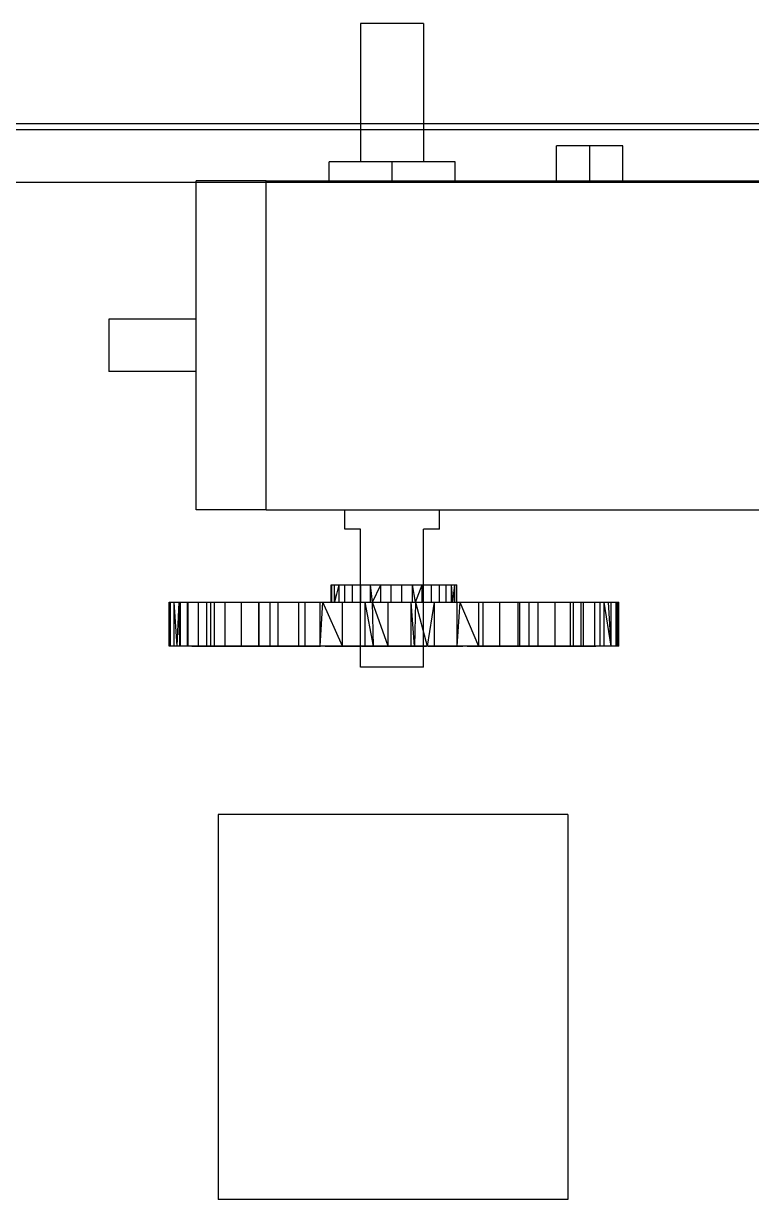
# Model space of a CAD drawing. Extents: x -88 to 88, y -58 to 58.
# Drawn here: x -41.6 to 0, y -11 to 56.2 of the extents above; entities that cross this region are included whole.
import ezdxf

# ---------------------------------------------------------------- set-up
doc = ezdxf.new("R2010")
doc.units = 0
doc.layers.get('0').update_dxf_attribs({"linetype": 'continuous'})

# ---------------------------------------------------------------- blocks, each defined once
blk = doc.blocks.new('BODY001')
at = {"color": 0}
for p, q in [((-54, 50.5), (14.54, 50.5)), ((-30.5, 11), (-30.5, -11)), ((-10.5, 11), (-30.5, 11)), ((-10.5, 11), (-10.5, -11)), ((-10.5, -11), (-30.5, -11))]:
    blk.add_line(p, q, dxfattribs=at)
blk = doc.blocks.new('PADBODY001')
at = {"color": 0}
for p, q in [((-62.92, 50.16), (22.08, 50.16)), ((-62.92, 47.16), (22.08, 47.16))]:
    blk.add_line(p, q, dxfattribs=at)
blk = doc.blocks.new('PART__MIRRORING004')
at = {"color": 0}
for p, q in [((-24.042, 23.135), (-24.042, 24.135)), ((-24.042, 24.135), (-23.99, 24.135)), ((-23.99, 23.135), (-23.99, 24.135)), ((-23.99, 24.135), (-23.836, 24.135)), ((-23.836, 24.135), (-23.585, 24.135)), ((-23.822, 23.135), (-23.836, 24.135)), ((-23.836, 23.135), (-23.836, 24.135)), ((-23.822, 23.135), (-23.585, 24.135)), ((-23.585, 23.135), (-23.585, 24.135)), ((-23.585, 24.135), (-23.243, 24.135)), ((-23.243, 23.135), (-23.243, 24.135)), ((-23.243, 24.135), (-22.82, 24.135)), ((-22.82, 23.135), (-22.82, 24.135)), ((-22.82, 24.135), (-22.329, 24.135)), ((-22.329, 23.135), (-22.329, 24.135)), ((-22.329, 24.135), (-21.784, 24.135)), ((-21.784, 24.135), (-21.2, 24.135)), ((-21.673, 23.135), (-21.784, 24.135)), ((-21.784, 23.135), (-21.784, 24.135)), ((-21.673, 23.135), (-21.2, 24.135)), ((-21.2, 23.135), (-21.2, 24.135)), ((-21.2, 24.135), (-20.595, 24.135)), ((-20.595, 23.135), (-20.595, 24.135)), ((-20.595, 24.135), (-19.985, 24.135)), ((-19.985, 23.135), (-19.985, 24.135)), ((-19.985, 24.135), (-19.388, 24.135)), ((-19.388, 24.135), (-18.821, 24.135)), ((-19.211, 23.135), (-19.388, 24.135)), ((-19.388, 23.135), (-19.388, 24.135)), ((-19.211, 23.135), (-18.821, 24.135)), ((-18.821, 23.135), (-18.821, 24.135)), ((-18.821, 24.135), (-18.301, 24.135)), ((-18.301, 23.135), (-18.301, 24.135)), ((-18.301, 24.135), (-17.843, 24.135)), ((-17.843, 23.135), (-17.843, 24.135)), ((-17.843, 24.135), (-17.459, 24.135)), ((-17.459, 23.135), (-17.459, 24.135)), ((-17.459, 24.135), (-17.161, 24.135)), ((-17.161, 24.135), (-16.958, 24.135)), ((-17.072, 23.135), (-17.161, 24.135)), ((-17.161, 23.135), (-17.161, 24.135)), ((-17.072, 23.135), (-16.958, 24.135)), ((-16.958, 23.135), (-16.958, 24.135)), ((-16.958, 24.135), (-16.855, 24.135)), ((-16.855, 24.135), (-16.842, 24.135)), ((-16.855, 23.135), (-16.855, 24.135)), ((-16.842, 23.135), (-16.842, 24.135)), ((-33.292, 23.135), (-33.228, 23.135)), ((-33.292, 20.635), (-33.292, 23.135)), ((-33.228, 23.135), (-33.224, 23.135)), ((-33.228, 20.635), (-33.228, 23.135)), ((-33.224, 23.135), (-33.02, 23.135)), ((-33.224, 20.635), (-33.224, 23.135)), ((-33.02, 23.135), (-32.719, 23.135)), ((-32.844, 20.635), (-33.02, 23.135)), ((-33.02, 20.635), (-33.02, 23.135)), ((-32.844, 20.635), (-32.719, 23.135)), ((-32.719, 23.135), (-32.683, 23.135)), ((-32.683, 20.635), (-32.719, 23.135)), ((-32.683, 20.635), (-32.683, 23.135)), ((-32.683, 23.135), (-32.642, 23.135)), ((-32.642, 23.135), (-32.24, 23.135)), ((-32.642, 20.635), (-32.642, 23.135)), ((-32.24, 23.135), (-32.216, 23.135)), ((-32.24, 20.635), (-32.24, 23.135)), ((-32.216, 23.135), (-31.625, 23.135)), ((-32.216, 20.635), (-32.216, 23.135)), ((-31.625, 23.135), (-31.146, 23.135)), ((-31.625, 20.635), (-31.625, 23.135)), ((-31.146, 23.135), (-30.915, 23.135)), ((-31.146, 20.635), (-31.146, 23.135)), ((-30.915, 23.135), (-30.699, 23.135)), ((-30.915, 20.635), (-30.915, 23.135)), ((-30.699, 23.135), (-30.094, 23.135)), ((-30.699, 20.635), (-30.699, 23.135)), ((-30.094, 23.135), (-29.17, 23.135)), ((-30.094, 20.635), (-30.094, 23.135)), ((-29.17, 23.135), (-28.179, 23.135)), ((-29.17, 20.635), (-29.17, 23.135)), ((-28.179, 23.135), (-28.155, 23.135)), ((-28.179, 20.635), (-28.179, 23.135)), ((-28.155, 23.135), (-27.524, 23.135)), ((-28.155, 20.635), (-28.155, 23.135)), ((-27.524, 23.135), (-27.057, 23.135)), ((-27.524, 20.635), (-27.524, 23.135)), ((-27.057, 23.135), (-25.889, 23.135)), ((-27.057, 20.635), (-27.057, 23.135)), ((-25.889, 23.135), (-25.524, 23.135)), ((-25.889, 20.635), (-25.889, 23.135)), ((-25.524, 23.135), (-24.664, 23.135)), ((-25.524, 20.635), (-25.524, 23.135)), ((-24.664, 20.635), (-24.508, 23.135)), ((-24.664, 23.135), (-24.508, 23.135)), ((-24.664, 20.635), (-24.664, 23.135)), ((-24.508, 23.135), (-23.393, 23.135)), ((-23.393, 20.635), (-24.508, 23.135)), ((-23.393, 20.635), (-23.393, 23.135)), ((-23.393, 23.135), (-22.092, 23.135)), ((-22.092, 23.135), (-21.673, 23.135)), ((-21.617, 20.635), (-22.092, 23.135)), ((-22.092, 20.635), (-22.092, 23.135)), ((-21.673, 23.135), (-20.773, 23.135)), ((-20.773, 20.635), (-21.673, 23.135)), ((-21.617, 20.635), (-21.673, 23.135)), ((-20.773, 20.635), (-20.773, 23.135)), ((-20.773, 23.135), (-19.45, 23.135)), ((-19.267, 20.635), (-19.45, 23.135)), ((-19.45, 23.135), (-19.211, 23.135)), ((-19.45, 20.635), (-19.45, 23.135)), ((-19.211, 23.135), (-19.267, 20.635)), ((-19.211, 23.135), (-18.536, 20.635)), ((-19.211, 23.135), (-18.138, 23.135)), ((-18.138, 23.135), (-18.536, 20.635)), ((-18.138, 23.135), (-18.138, 20.635)), ((-18.138, 23.135), (-16.85, 23.135)), ((-16.671, 23.135), (-16.85, 20.635)), ((-16.85, 23.135), (-16.85, 20.635)), ((-16.85, 23.135), (-16.671, 23.135)), ((-16.671, 23.135), (-15.601, 20.635)), ((-16.671, 23.135), (-15.601, 23.135)), ((-15.601, 23.135), (-15.601, 20.635)), ((-15.601, 23.135), (-15.359, 23.135)), ((-15.359, 23.135), (-14.403, 23.135)), ((-15.359, 23.135), (-15.359, 20.635)), ((-14.403, 23.135), (-13.359, 23.135)), ((-14.403, 23.135), (-14.403, 20.635)), ((-13.359, 23.135), (-13.268, 23.135)), ((-13.359, 23.135), (-13.359, 20.635)), ((-13.268, 23.135), (-12.73, 23.135)), ((-13.268, 23.135), (-13.268, 20.635)), ((-12.73, 23.135), (-12.21, 23.135)), ((-12.73, 23.135), (-12.73, 20.635)), ((-12.21, 23.135), (-11.239, 23.135)), ((-12.21, 23.135), (-12.21, 20.635)), ((-11.239, 23.135), (-10.366, 23.135)), ((-11.239, 23.135), (-11.239, 20.635)), ((-10.366, 23.135), (-10.185, 23.135)), ((-10.366, 23.135), (-10.366, 20.635)), ((-10.185, 23.135), (-9.731, 23.135)), ((-10.185, 20.635), (-10.185, 23.135)), ((-9.731, 23.135), (-9.599, 23.135)), ((-9.731, 20.635), (-9.731, 23.135)), ((-9.599, 23.135), (-8.948, 23.135)), ((-9.599, 20.635), (-9.599, 23.135)), ((-8.948, 23.135), (-8.658, 23.135)), ((-8.948, 20.635), (-8.948, 23.135)), ((-8.658, 23.135), (-8.418, 23.135)), ((-8.658, 20.635), (-8.658, 23.135)), ((-8.418, 23.135), (-8.174, 23.135)), ((-8.023, 20.635), (-8.418, 23.135)), ((-8.418, 20.635), (-8.418, 23.135)), ((-8.174, 23.135), (-8.016, 23.135)), ((-8.016, 20.635), (-8.174, 23.135)), ((-8.023, 20.635), (-8.174, 23.135)), ((-8.016, 20.635), (-8.016, 23.135)), ((-8.016, 23.135), (-7.745, 23.135)), ((-7.745, 23.135), (-7.668, 23.135)), ((-7.745, 20.635), (-7.745, 23.135)), ((-7.668, 23.135), (-7.609, 23.135)), ((-7.668, 20.635), (-7.668, 23.135)), ((-7.609, 23.135), (-7.592, 23.135)), ((-7.609, 20.635), (-7.609, 23.135)), ((-7.592, 20.635), (-7.592, 23.135)), ((-33.228, 20.635), (-33.292, 20.635)), ((-33.224, 20.635), (-33.228, 20.635)), ((-33.02, 20.635), (-33.224, 20.635)), ((-32.844, 20.635), (-33.02, 20.635)), ((-32.683, 20.635), (-32.844, 20.635)), ((-32.642, 20.635), (-32.683, 20.635)), ((-32.24, 20.635), (-32.642, 20.635)), ((-32.216, 20.635), (-32.24, 20.635)), ((-31.625, 20.635), (-32.216, 20.635)), ((-31.992, 20.635), (-31.987, 20.635)), ((-31.992, 20.635), (-31.992, 20.635)), ((-31.987, 20.635), (-31.972, 20.635)), ((-31.987, 20.635), (-31.987, 20.635)), ((-31.972, 20.635), (-31.948, 20.635)), ((-31.972, 20.635), (-31.972, 20.635)), ((-31.948, 20.635), (-31.915, 20.635)), ((-31.948, 20.635), (-31.948, 20.635)), ((-31.915, 20.635), (-31.875, 20.635)), ((-31.915, 20.635), (-31.915, 20.635)), ((-31.875, 20.635), (-31.827, 20.635)), ((-31.875, 20.635), (-31.875, 20.635)), ((-31.827, 20.635), (-31.773, 20.635)), ((-31.827, 20.635), (-31.827, 20.635)), ((-31.773, 20.635), (-31.715, 20.635)), ((-31.773, 20.635), (-31.773, 20.635)), ((-31.715, 20.635), (-31.654, 20.635)), ((-31.715, 20.635), (-31.715, 20.635)), ((-31.654, 20.635), (-31.592, 20.635)), ((-31.654, 20.635), (-31.654, 20.635)), ((-31.146, 20.635), (-31.625, 20.635)), ((-31.592, 20.635), (-28.392, 20.635)), ((-31.592, 20.635), (-31.592, 20.635)), ((-31.477, 20.635), (-31.473, 20.635)), ((-31.477, 20.635), (-31.472, 20.635)), ((-31.477, 20.635), (-31.477, 20.635)), ((-31.477, 20.635), (-31.477, 20.635)), ((-31.473, 20.635), (-31.472, 20.635)), ((-31.473, 20.635), (-31.473, 20.635)), ((-31.472, 20.635), (-31.457, 20.635)), ((-31.472, 20.635), (-31.457, 20.635)), ((-31.472, 20.635), (-31.472, 20.635)), ((-31.472, 20.635), (-31.472, 20.635)), ((-31.472, 20.635), (-31.472, 20.635)), ((-31.457, 20.635), (-31.433, 20.635)), ((-31.457, 20.635), (-31.396, 20.635)), ((-31.457, 20.635), (-31.457, 20.635)), ((-31.457, 20.635), (-31.457, 20.635)), ((-31.433, 20.635), (-31.401, 20.635)), ((-31.433, 20.635), (-31.433, 20.635)), ((-31.401, 20.635), (-31.36, 20.635)), ((-31.401, 20.635), (-31.401, 20.635)), ((-31.396, 20.635), (-31.372, 20.635)), ((-31.396, 20.635), (-31.396, 20.635)), ((-31.372, 20.635), (-31.339, 20.635)), ((-31.372, 20.635), (-31.372, 20.635)), ((-31.36, 20.635), (-31.312, 20.635)), ((-31.36, 20.635), (-31.36, 20.635)), ((-31.339, 20.635), (-31.298, 20.635)), ((-31.339, 20.635), (-31.339, 20.635)), ((-31.312, 20.635), (-31.259, 20.635)), ((-31.312, 20.635), (-31.312, 20.635)), ((-31.298, 20.635), (-31.25, 20.635)), ((-31.298, 20.635), (-31.298, 20.635)), ((-31.259, 20.635), (-31.201, 20.635)), ((-31.259, 20.635), (-31.259, 20.635)), ((-31.25, 20.635), (-31.197, 20.635)), ((-31.25, 20.635), (-31.25, 20.635)), ((-31.201, 20.635), (-30.699, 20.635)), ((-31.201, 20.635), (-31.201, 20.635)), ((-31.197, 20.635), (-31.139, 20.635)), ((-31.197, 20.635), (-31.197, 20.635)), ((-30.915, 20.635), (-31.146, 20.635)), ((-31.139, 20.635), (-31.078, 20.635)), ((-31.139, 20.635), (-31.139, 20.635)), ((-31.078, 20.635), (-31.015, 20.635)), ((-31.078, 20.635), (-31.078, 20.635)), ((-31.015, 20.635), (-30.953, 20.635)), ((-31.015, 20.635), (-31.015, 20.635)), ((-30.953, 20.635), (-30.892, 20.635)), ((-30.953, 20.635), (-30.953, 20.635)), ((-30.699, 20.635), (-30.915, 20.635)), ((-30.892, 20.635), (-30.699, 20.635)), ((-30.892, 20.635), (-30.892, 20.635)), ((-30.094, 20.635), (-30.699, 20.635)), ((-30.699, 20.635), (-28.157, 20.635)), ((-30.699, 20.635), (-27.848, 20.635)), ((-30.699, 20.635), (-30.699, 20.635)), ((-30.699, 20.635), (-30.699, 20.635)), ((-29.17, 20.635), (-30.094, 20.635)), ((-29.921, 20.635), (-29.916, 20.635)), ((-29.921, 20.635), (-29.916, 20.635)), ((-29.921, 20.635), (-29.921, 20.635)), ((-29.921, 20.635), (-29.921, 20.635)), ((-29.916, 20.635), (-29.902, 20.635)), ((-29.916, 20.635), (-29.902, 20.635)), ((-29.916, 20.635), (-29.916, 20.635)), ((-29.916, 20.635), (-29.916, 20.635)), ((-29.902, 20.635), (-29.878, 20.635)), ((-29.902, 20.635), (-29.878, 20.635)), ((-29.902, 20.635), (-29.902, 20.635)), ((-29.902, 20.635), (-29.902, 20.635)), ((-29.878, 20.635), (-29.845, 20.635)), ((-29.878, 20.635), (-29.845, 20.635)), ((-29.878, 20.635), (-29.878, 20.635)), ((-29.878, 20.635), (-29.878, 20.635)), ((-29.845, 20.635), (-29.727, 20.635)), ((-29.845, 20.635), (-29.804, 20.635)), ((-29.845, 20.635), (-29.845, 20.635)), ((-29.845, 20.635), (-29.845, 20.635)), ((-29.804, 20.635), (-29.756, 20.635)), ((-29.804, 20.635), (-29.804, 20.635)), ((-29.756, 20.635), (-28.288, 20.635)), ((-29.756, 20.635), (-29.756, 20.635)), ((-29.727, 20.635), (-29.686, 20.635)), ((-29.727, 20.635), (-29.727, 20.635)), ((-29.686, 20.635), (-29.639, 20.635)), ((-29.686, 20.635), (-29.686, 20.635)), ((-29.639, 20.635), (-29.585, 20.635)), ((-29.639, 20.635), (-29.639, 20.635)), ((-29.585, 20.635), (-29.527, 20.635)), ((-29.585, 20.635), (-29.585, 20.635)), ((-29.527, 20.635), (-29.466, 20.635)), ((-29.527, 20.635), (-29.527, 20.635)), ((-29.466, 20.635), (-29.404, 20.635)), ((-29.466, 20.635), (-29.466, 20.635)), ((-29.404, 20.635), (-29.341, 20.635)), ((-29.404, 20.635), (-29.404, 20.635)), ((-29.341, 20.635), (-29.28, 20.635)), ((-29.341, 20.635), (-29.341, 20.635)), ((-29.28, 20.635), (-29.222, 20.635)), ((-29.28, 20.635), (-29.28, 20.635)), ((-29.222, 20.635), (-29.168, 20.635)), ((-29.222, 20.635), (-29.222, 20.635)), ((-28.179, 20.635), (-29.17, 20.635)), ((-29.168, 20.635), (-27.524, 20.635)), ((-29.168, 20.635), (-29.168, 20.635)), ((-28.392, 20.635), (-28.329, 20.635)), ((-28.392, 20.635), (-28.392, 20.635)), ((-28.329, 20.635), (-28.268, 20.635)), ((-28.329, 20.635), (-28.329, 20.635)), ((-28.288, 20.635), (-27.524, 20.635)), ((-28.288, 20.635), (-28.288, 20.635)), ((-28.268, 20.635), (-28.21, 20.635)), ((-28.268, 20.635), (-28.268, 20.635)), ((-28.21, 20.635), (-28.157, 20.635)), ((-28.21, 20.635), (-28.21, 20.635)), ((-28.155, 20.635), (-28.179, 20.635)), ((-28.157, 20.635), (-28.096, 20.635)), ((-28.157, 20.635), (-28.109, 20.635)), ((-28.157, 20.635), (-28.157, 20.635)), ((-28.157, 20.635), (-28.157, 20.635)), ((-27.524, 20.635), (-28.155, 20.635)), ((-28.109, 20.635), (-28.068, 20.635)), ((-28.109, 20.635), (-28.109, 20.635)), ((-28.096, 20.635), (-28.034, 20.635)), ((-28.096, 20.635), (-28.096, 20.635)), ((-28.068, 20.635), (-28.035, 20.635)), ((-28.068, 20.635), (-28.068, 20.635)), ((-28.035, 20.635), (-28.011, 20.635)), ((-28.035, 20.635), (-28.035, 20.635)), ((-28.034, 20.635), (-27.971, 20.635)), ((-28.034, 20.635), (-28.034, 20.635)), ((-28.011, 20.635), (-27.997, 20.635)), ((-28.011, 20.635), (-28.011, 20.635)), ((-27.997, 20.635), (-27.992, 20.635)), ((-27.997, 20.635), (-27.997, 20.635)), ((-27.992, 20.635), (-27.992, 20.635)), ((-27.971, 20.635), (-27.91, 20.635)), ((-27.971, 20.635), (-27.971, 20.635)), ((-27.91, 20.635), (-27.852, 20.635)), ((-27.91, 20.635), (-27.91, 20.635)), ((-27.852, 20.635), (-27.798, 20.635)), ((-27.852, 20.635), (-27.852, 20.635)), ((-27.848, 20.635), (-27.79, 20.635)), ((-27.848, 20.635), (-27.848, 20.635)), ((-27.798, 20.635), (-27.751, 20.635)), ((-27.798, 20.635), (-27.798, 20.635)), ((-27.79, 20.635), (-27.737, 20.635)), ((-27.79, 20.635), (-27.79, 20.635)), ((-27.751, 20.635), (-27.71, 20.635)), ((-27.751, 20.635), (-27.751, 20.635)), ((-27.737, 20.635), (-27.689, 20.635)), ((-27.737, 20.635), (-27.737, 20.635)), ((-27.71, 20.635), (-27.677, 20.635)), ((-27.71, 20.635), (-27.71, 20.635)), ((-27.689, 20.635), (-27.648, 20.635)), ((-27.689, 20.635), (-27.689, 20.635)), ((-27.677, 20.635), (-27.653, 20.635)), ((-27.677, 20.635), (-27.677, 20.635)), ((-27.653, 20.635), (-27.591, 20.635)), ((-27.653, 20.635), (-27.653, 20.635)), ((-27.648, 20.635), (-27.615, 20.635)), ((-27.648, 20.635), (-27.648, 20.635)), ((-27.615, 20.635), (-27.591, 20.635)), ((-27.615, 20.635), (-27.615, 20.635)), ((-27.591, 20.635), (-27.577, 20.635)), ((-27.591, 20.635), (-27.577, 20.635)), ((-27.591, 20.635), (-27.591, 20.635)), ((-27.591, 20.635), (-27.591, 20.635)), ((-27.577, 20.635), (-27.572, 20.635)), ((-27.577, 20.635), (-27.572, 20.635)), ((-27.577, 20.635), (-27.577, 20.635)), ((-27.577, 20.635), (-27.577, 20.635)), ((-27.572, 20.635), (-27.572, 20.635)), ((-27.572, 20.635), (-27.572, 20.635)), ((-27.057, 20.635), (-27.524, 20.635)), ((-27.524, 20.635), (-26.587, 20.635)), ((-27.524, 20.635), (-27.167, 20.635)), ((-27.524, 20.635), (-27.524, 20.635)), ((-27.477, 20.635), (-27.472, 20.635)), ((-27.477, 20.635), (-27.472, 20.635)), ((-27.477, 20.635), (-27.477, 20.635)), ((-27.477, 20.635), (-27.477, 20.635)), ((-27.472, 20.635), (-27.457, 20.635)), ((-27.472, 20.635), (-27.457, 20.635)), ((-27.472, 20.635), (-27.472, 20.635)), ((-27.472, 20.635), (-27.472, 20.635)), ((-27.457, 20.635), (-27.433, 20.635)), ((-27.457, 20.635), (-27.433, 20.635)), ((-27.457, 20.635), (-27.457, 20.635)), ((-27.457, 20.635), (-27.457, 20.635)), ((-27.433, 20.635), (-27.4, 20.635)), ((-27.433, 20.635), (-27.4, 20.635)), ((-27.433, 20.635), (-27.433, 20.635)), ((-27.433, 20.635), (-27.433, 20.635)), ((-27.4, 20.635), (-27.359, 20.635)), ((-27.4, 20.635), (-26.205, 20.635)), ((-27.4, 20.635), (-27.4, 20.635)), ((-27.4, 20.635), (-27.4, 20.635)), ((-27.359, 20.635), (-27.312, 20.635)), ((-27.359, 20.635), (-27.359, 20.635)), ((-27.312, 20.635), (-27.15, 20.635)), ((-27.312, 20.635), (-27.312, 20.635)), ((-27.167, 20.635), (-27.114, 20.635)), ((-27.167, 20.635), (-27.167, 20.635)), ((-27.15, 20.635), (-27.096, 20.635)), ((-27.15, 20.635), (-27.15, 20.635)), ((-27.114, 20.635), (-27.056, 20.635)), ((-27.114, 20.635), (-27.114, 20.635)), ((-27.096, 20.635), (-27.038, 20.635)), ((-27.096, 20.635), (-27.096, 20.635)), ((-25.889, 20.635), (-27.057, 20.635)), ((-27.056, 20.635), (-26.995, 20.635)), ((-27.056, 20.635), (-27.056, 20.635)), ((-27.038, 20.635), (-26.977, 20.635)), ((-27.038, 20.635), (-27.038, 20.635)), ((-26.995, 20.635), (-26.932, 20.635)), ((-26.995, 20.635), (-26.995, 20.635)), ((-26.977, 20.635), (-26.915, 20.635)), ((-26.977, 20.635), (-26.977, 20.635)), ((-26.932, 20.635), (-26.87, 20.635)), ((-26.932, 20.635), (-26.932, 20.635)), ((-26.915, 20.635), (-26.852, 20.635)), ((-26.915, 20.635), (-26.915, 20.635)), ((-26.87, 20.635), (-26.809, 20.635)), ((-26.87, 20.635), (-26.87, 20.635)), ((-26.852, 20.635), (-26.791, 20.635)), ((-26.852, 20.635), (-26.852, 20.635)), ((-26.809, 20.635), (-26.751, 20.635)), ((-26.809, 20.635), (-26.809, 20.635)), ((-26.791, 20.635), (-26.733, 20.635)), ((-26.791, 20.635), (-26.791, 20.635)), ((-26.751, 20.635), (-26.697, 20.635)), ((-26.751, 20.635), (-26.751, 20.635)), ((-26.733, 20.635), (-26.68, 20.635)), ((-26.733, 20.635), (-26.733, 20.635)), ((-26.697, 20.635), (-26.649, 20.635)), ((-26.697, 20.635), (-26.697, 20.635)), ((-26.68, 20.635), (-26.632, 20.635)), ((-26.68, 20.635), (-26.68, 20.635)), ((-26.649, 20.635), (-26.609, 20.635)), ((-26.649, 20.635), (-26.649, 20.635)), ((-26.632, 20.635), (-26.591, 20.635)), ((-26.632, 20.635), (-26.632, 20.635)), ((-26.609, 20.635), (-26.491, 20.635)), ((-26.609, 20.635), (-26.609, 20.635)), ((-26.591, 20.635), (-25.524, 20.635)), ((-26.591, 20.635), (-26.591, 20.635)), ((-26.587, 20.635), (-26.58, 20.635)), ((-26.587, 20.635), (-26.587, 20.635)), ((-26.58, 20.635), (-26.532, 20.635)), ((-26.58, 20.635), (-26.58, 20.635)), ((-26.532, 20.635), (-26.491, 20.635)), ((-26.532, 20.635), (-26.532, 20.635)), ((-26.491, 20.635), (-26.458, 20.635)), ((-26.491, 20.635), (-26.458, 20.635)), ((-26.491, 20.635), (-26.491, 20.635)), ((-26.491, 20.635), (-26.491, 20.635)), ((-26.458, 20.635), (-26.434, 20.635)), ((-26.458, 20.635), (-26.434, 20.635)), ((-26.458, 20.635), (-26.458, 20.635)), ((-26.458, 20.635), (-26.458, 20.635)), ((-26.434, 20.635), (-26.42, 20.635)), ((-26.434, 20.635), (-26.42, 20.635)), ((-26.434, 20.635), (-26.434, 20.635)), ((-26.434, 20.635), (-26.434, 20.635)), ((-26.42, 20.635), (-26.415, 20.635)), ((-26.42, 20.635), (-26.415, 20.635)), ((-26.42, 20.635), (-26.42, 20.635)), ((-26.42, 20.635), (-26.42, 20.635)), ((-26.415, 20.635), (-26.415, 20.635)), ((-26.415, 20.635), (-26.415, 20.635)), ((-26.205, 20.635), (-25.524, 20.635)), ((-26.205, 20.635), (-26.205, 20.635)), ((-25.524, 20.635), (-25.889, 20.635)), ((-24.664, 20.635), (-25.524, 20.635)), ((-25.524, 20.635), (-24.969, 20.635)), ((-25.524, 20.635), (-25.519, 20.635)), ((-25.524, 20.635), (-25.524, 20.635)), ((-25.519, 20.635), (-25.478, 20.635)), ((-25.519, 20.635), (-25.519, 20.635)), ((-25.478, 20.635), (-25.431, 20.635)), ((-25.478, 20.635), (-25.478, 20.635)), ((-25.431, 20.635), (-25.377, 20.635)), ((-25.431, 20.635), (-25.431, 20.635)), ((-25.377, 20.635), (-25.319, 20.635)), ((-25.377, 20.635), (-25.377, 20.635)), ((-25.319, 20.635), (-25.258, 20.635)), ((-25.319, 20.635), (-25.319, 20.635)), ((-25.258, 20.635), (-25.196, 20.635)), ((-25.258, 20.635), (-25.258, 20.635)), ((-25.196, 20.635), (-25.133, 20.635)), ((-25.196, 20.635), (-25.196, 20.635)), ((-25.133, 20.635), (-25.072, 20.635)), ((-25.133, 20.635), (-25.133, 20.635)), ((-25.072, 20.635), (-25.014, 20.635)), ((-25.072, 20.635), (-25.072, 20.635)), ((-25.014, 20.635), (-24.96, 20.635)), ((-25.014, 20.635), (-25.014, 20.635)), ((-24.969, 20.635), (-24.71, 20.635)), ((-24.969, 20.635), (-24.969, 20.635)), ((-24.96, 20.635), (-24.799, 20.635)), ((-24.96, 20.635), (-24.96, 20.635)), ((-24.799, 20.635), (-24.751, 20.635)), ((-24.799, 20.635), (-24.799, 20.635)), ((-24.751, 20.635), (-24.71, 20.635)), ((-24.751, 20.635), (-24.751, 20.635)), ((-24.71, 20.635), (-24.677, 20.635)), ((-24.71, 20.635), (-24.677, 20.635)), ((-24.71, 20.635), (-24.71, 20.635)), ((-24.71, 20.635), (-24.71, 20.635)), ((-24.677, 20.635), (-24.653, 20.635)), ((-24.677, 20.635), (-24.653, 20.635)), ((-24.677, 20.635), (-24.677, 20.635)), ((-24.677, 20.635), (-24.677, 20.635)), ((-23.393, 20.635), (-24.664, 20.635)), ((-24.653, 20.635), (-24.639, 20.635)), ((-24.653, 20.635), (-24.639, 20.635)), ((-24.653, 20.635), (-24.653, 20.635)), ((-24.653, 20.635), (-24.653, 20.635)), ((-24.639, 20.635), (-24.634, 20.635)), ((-24.639, 20.635), (-24.634, 20.635)), ((-24.639, 20.635), (-24.639, 20.635)), ((-24.639, 20.635), (-24.639, 20.635)), ((-24.634, 20.635), (-24.634, 20.635)), ((-24.634, 20.635), (-24.634, 20.635)), ((-24.382, 20.635), (-24.378, 20.635)), ((-24.382, 20.635), (-24.378, 20.635)), ((-24.382, 20.635), (-24.382, 20.635)), ((-24.382, 20.635), (-24.382, 20.635)), ((-24.378, 20.635), (-24.363, 20.635)), ((-24.378, 20.635), (-24.363, 20.635)), ((-24.378, 20.635), (-24.378, 20.635)), ((-24.378, 20.635), (-24.378, 20.635)), ((-24.363, 20.635), (-24.3, 20.635)), ((-24.363, 20.635), (-24.339, 20.635)), ((-24.363, 20.635), (-24.363, 20.635)), ((-24.363, 20.635), (-24.363, 20.635)), ((-24.339, 20.635), (-24.306, 20.635)), ((-24.339, 20.635), (-24.339, 20.635)), ((-24.306, 20.635), (-24.265, 20.635)), ((-24.306, 20.635), (-24.306, 20.635)), ((-24.3, 20.635), (-23.374, 20.635)), ((-24.3, 20.635), (-24.3, 20.635)), ((-24.265, 20.635), (-24.218, 20.635)), ((-24.265, 20.635), (-24.265, 20.635)), ((-24.218, 20.635), (-24.164, 20.635)), ((-24.218, 20.635), (-24.218, 20.635)), ((-24.164, 20.635), (-24.106, 20.635)), ((-24.164, 20.635), (-24.164, 20.635)), ((-24.106, 20.635), (-23.916, 20.635)), ((-24.106, 20.635), (-24.106, 20.635)), ((-23.916, 20.635), (-23.855, 20.635)), ((-23.916, 20.635), (-23.916, 20.635)), ((-23.855, 20.635), (-23.792, 20.635)), ((-23.855, 20.635), (-23.855, 20.635)), ((-23.792, 20.635), (-23.73, 20.635)), ((-23.792, 20.635), (-23.792, 20.635)), ((-23.73, 20.635), (-23.669, 20.635)), ((-23.73, 20.635), (-23.73, 20.635)), ((-23.669, 20.635), (-23.611, 20.635)), ((-23.669, 20.635), (-23.669, 20.635)), ((-23.611, 20.635), (-23.557, 20.635)), ((-23.611, 20.635), (-23.611, 20.635)), ((-23.557, 20.635), (-23.509, 20.635)), ((-23.557, 20.635), (-23.557, 20.635)), ((-23.509, 20.635), (-23.469, 20.635)), ((-23.509, 20.635), (-23.509, 20.635)), ((-23.469, 20.635), (-23.436, 20.635)), ((-23.469, 20.635), (-23.469, 20.635)), ((-23.436, 20.635), (-23.412, 20.635)), ((-23.436, 20.635), (-23.436, 20.635)), ((-23.412, 20.635), (-23.249, 20.635)), ((-23.412, 20.635), (-23.412, 20.635)), ((-22.092, 20.635), (-23.393, 20.635)), ((-23.374, 20.635), (-23.35, 20.635)), ((-23.374, 20.635), (-23.374, 20.635)), ((-23.35, 20.635), (-23.317, 20.635)), ((-23.35, 20.635), (-23.35, 20.635)), ((-23.317, 20.635), (-23.276, 20.635)), ((-23.317, 20.635), (-23.317, 20.635)), ((-23.276, 20.635), (-23.229, 20.635)), ((-23.276, 20.635), (-23.276, 20.635)), ((-23.249, 20.635), (-22.423, 20.635)), ((-23.249, 20.635), (-23.249, 20.635)), ((-23.229, 20.635), (-23.175, 20.635)), ((-23.229, 20.635), (-23.229, 20.635)), ((-23.175, 20.635), (-23.117, 20.635)), ((-23.175, 20.635), (-23.175, 20.635)), ((-23.117, 20.635), (-23.056, 20.635)), ((-23.117, 20.635), (-23.117, 20.635)), ((-23.056, 20.635), (-22.994, 20.635)), ((-23.056, 20.635), (-23.056, 20.635)), ((-22.994, 20.635), (-22.931, 20.635)), ((-22.994, 20.635), (-22.994, 20.635)), ((-22.931, 20.635), (-22.87, 20.635)), ((-22.931, 20.635), (-22.931, 20.635)), ((-22.87, 20.635), (-22.68, 20.635)), ((-22.87, 20.635), (-22.87, 20.635)), ((-22.68, 20.635), (-22.622, 20.635)), ((-22.68, 20.635), (-22.68, 20.635)), ((-22.622, 20.635), (-22.568, 20.635)), ((-22.622, 20.635), (-22.622, 20.635)), ((-22.568, 20.635), (-22.521, 20.635)), ((-22.568, 20.635), (-22.568, 20.635)), ((-22.521, 20.635), (-22.48, 20.635)), ((-22.521, 20.635), (-22.521, 20.635)), ((-22.48, 20.635), (-22.447, 20.635)), ((-22.48, 20.635), (-22.48, 20.635)), ((-22.447, 20.635), (-22.423, 20.635)), ((-22.447, 20.635), (-22.447, 20.635)), ((-22.423, 20.635), (-22.408, 20.635)), ((-22.423, 20.635), (-22.408, 20.635)), ((-22.423, 20.635), (-22.423, 20.635)), ((-22.423, 20.635), (-22.423, 20.635)), ((-22.408, 20.635), (-22.403, 20.635)), ((-22.408, 20.635), (-22.403, 20.635)), ((-22.408, 20.635), (-22.408, 20.635)), ((-22.408, 20.635), (-22.408, 20.635)), ((-22.403, 20.635), (-22.403, 20.635)), ((-22.403, 20.635), (-22.403, 20.635)), ((-22.292, 20.635), (-21.94, 20.635)), ((-22.292, 20.635), (-22.292, 20.635)), ((-21.617, 20.635), (-22.092, 20.635)), ((-21.94, 20.635), (-21.617, 20.635)), ((-21.94, 20.635), (-21.94, 20.635)), ((-20.773, 20.635), (-21.617, 20.635)), ((-21.617, 20.635), (-21.545, 20.635)), ((-21.617, 20.635), (-21.617, 20.635)), ((-21.617, 20.635), (-21.617, 20.635)), ((-21.545, 20.635), (-21.117, 20.635)), ((-21.545, 20.635), (-21.545, 20.635)), ((-21.117, 20.635), (-20.669, 20.635)), ((-21.117, 20.635), (-21.117, 20.635)), ((-20.942, 20.635), (-20.937, 20.635)), ((-20.942, 20.635), (-20.937, 20.635)), ((-20.942, 20.635), (-20.942, 20.635)), ((-20.942, 20.635), (-20.942, 20.635)), ((-20.937, 20.635), (-20.922, 20.635)), ((-20.937, 20.635), (-20.922, 20.635)), ((-20.937, 20.635), (-20.937, 20.635)), ((-20.937, 20.635), (-20.937, 20.635)), ((-20.922, 20.635), (-20.898, 20.635)), ((-20.922, 20.635), (-20.898, 20.635)), ((-20.922, 20.635), (-20.922, 20.635)), ((-20.922, 20.635), (-20.922, 20.635)), ((-20.898, 20.635), (-20.865, 20.635)), ((-20.898, 20.635), (-20.865, 20.635)), ((-20.898, 20.635), (-20.898, 20.635)), ((-20.898, 20.635), (-20.898, 20.635)), ((-20.865, 20.635), (-20.825, 20.635)), ((-20.865, 20.635), (-20.825, 20.635)), ((-20.865, 20.635), (-20.865, 20.635)), ((-20.865, 20.635), (-20.865, 20.635)), ((-20.825, 20.635), (-20.777, 20.635)), ((-20.825, 20.635), (-20.777, 20.635)), ((-20.825, 20.635), (-20.825, 20.635)), ((-20.825, 20.635), (-20.825, 20.635)), ((-20.777, 20.635), (-20.723, 20.635)), ((-20.777, 20.635), (-20.723, 20.635)), ((-20.777, 20.635), (-20.777, 20.635)), ((-20.777, 20.635), (-20.777, 20.635)), ((-19.45, 20.635), (-20.773, 20.635)), ((-20.723, 20.635), (-20.665, 20.635)), ((-20.723, 20.635), (-20.665, 20.635)), ((-20.723, 20.635), (-20.723, 20.635)), ((-20.723, 20.635), (-20.723, 20.635)), ((-20.669, 20.635), (-20.215, 20.635)), ((-20.669, 20.635), (-20.669, 20.635)), ((-20.665, 20.635), (-20.604, 20.635)), ((-20.665, 20.635), (-20.604, 20.635)), ((-20.665, 20.635), (-20.665, 20.635)), ((-20.665, 20.635), (-20.665, 20.635)), ((-20.604, 20.635), (-20.542, 20.635)), ((-20.604, 20.635), (-20.542, 20.635)), ((-20.604, 20.635), (-20.604, 20.635)), ((-20.604, 20.635), (-20.604, 20.635)), ((-20.542, 20.635), (-20.342, 20.635)), ((-20.542, 20.635), (-20.342, 20.635)), ((-20.542, 20.635), (-20.542, 20.635)), ((-20.542, 20.635), (-20.542, 20.635)), ((-20.342, 20.635), (-20.279, 20.635)), ((-20.342, 20.635), (-20.279, 20.635)), ((-20.342, 20.635), (-20.342, 20.635)), ((-20.342, 20.635), (-20.342, 20.635)), ((-20.279, 20.635), (-20.218, 20.635)), ((-20.279, 20.635), (-20.218, 20.635)), ((-20.279, 20.635), (-20.279, 20.635)), ((-20.279, 20.635), (-20.279, 20.635)), ((-20.218, 20.635), (-20.16, 20.635)), ((-20.218, 20.635), (-20.16, 20.635)), ((-20.218, 20.635), (-20.218, 20.635)), ((-20.218, 20.635), (-20.218, 20.635)), ((-20.215, 20.635), (-19.767, 20.635)), ((-20.215, 20.635), (-20.215, 20.635)), ((-20.16, 20.635), (-20.107, 20.635)), ((-20.16, 20.635), (-20.107, 20.635)), ((-20.16, 20.635), (-20.16, 20.635)), ((-20.16, 20.635), (-20.16, 20.635)), ((-20.107, 20.635), (-20.059, 20.635)), ((-20.107, 20.635), (-20.059, 20.635)), ((-20.107, 20.635), (-20.107, 20.635)), ((-20.107, 20.635), (-20.107, 20.635)), ((-20.059, 20.635), (-20.018, 20.635)), ((-20.059, 20.635), (-20.018, 20.635)), ((-20.059, 20.635), (-20.059, 20.635)), ((-20.059, 20.635), (-20.059, 20.635)), ((-20.018, 20.635), (-19.985, 20.635)), ((-20.018, 20.635), (-19.985, 20.635)), ((-20.018, 20.635), (-20.018, 20.635)), ((-20.018, 20.635), (-20.018, 20.635)), ((-19.985, 20.635), (-19.961, 20.635)), ((-19.985, 20.635), (-19.961, 20.635)), ((-19.985, 20.635), (-19.985, 20.635)), ((-19.985, 20.635), (-19.985, 20.635)), ((-19.961, 20.635), (-19.947, 20.635)), ((-19.961, 20.635), (-19.947, 20.635)), ((-19.961, 20.635), (-19.961, 20.635)), ((-19.961, 20.635), (-19.961, 20.635)), ((-19.947, 20.635), (-19.942, 20.635)), ((-19.947, 20.635), (-19.942, 20.635)), ((-19.947, 20.635), (-19.947, 20.635)), ((-19.947, 20.635), (-19.947, 20.635)), ((-19.942, 20.635), (-19.942, 20.635)), ((-19.942, 20.635), (-19.942, 20.635)), ((-19.767, 20.635), (-19.339, 20.635)), ((-19.767, 20.635), (-19.767, 20.635)), ((-19.267, 20.635), (-19.45, 20.635)), ((-19.339, 20.635), (-19.267, 20.635)), ((-19.339, 20.635), (-19.339, 20.635)), ((-18.536, 20.635), (-19.267, 20.635)), ((-19.267, 20.635), (-18.943, 20.635)), ((-19.267, 20.635), (-19.267, 20.635)), ((-19.267, 20.635), (-19.267, 20.635)), ((-18.943, 20.635), (-18.592, 20.635)), ((-18.943, 20.635), (-18.943, 20.635)), ((-18.592, 20.635), (-18.592, 20.635)), ((-18.138, 20.635), (-18.536, 20.635)), ((-18.48, 20.635), (-18.475, 20.635)), ((-18.48, 20.635), (-18.475, 20.635)), ((-18.48, 20.635), (-18.48, 20.635)), ((-18.48, 20.635), (-18.48, 20.635)), ((-18.475, 20.635), (-18.461, 20.635)), ((-18.475, 20.635), (-18.461, 20.635)), ((-18.475, 20.635), (-18.475, 20.635)), ((-18.475, 20.635), (-18.475, 20.635)), ((-18.461, 20.635), (-18.437, 20.635)), ((-18.461, 20.635), (-17.635, 20.635)), ((-18.461, 20.635), (-18.461, 20.635)), ((-18.461, 20.635), (-18.461, 20.635)), ((-18.437, 20.635), (-18.404, 20.635)), ((-18.437, 20.635), (-18.437, 20.635)), ((-18.404, 20.635), (-18.363, 20.635)), ((-18.404, 20.635), (-18.404, 20.635)), ((-18.363, 20.635), (-18.315, 20.635)), ((-18.363, 20.635), (-18.363, 20.635)), ((-18.315, 20.635), (-18.262, 20.635)), ((-18.315, 20.635), (-18.315, 20.635)), ((-18.262, 20.635), (-18.204, 20.635)), ((-18.262, 20.635), (-18.262, 20.635)), ((-18.204, 20.635), (-18.014, 20.635)), ((-18.204, 20.635), (-18.204, 20.635)), ((-16.85, 20.635), (-18.138, 20.635)), ((-18.014, 20.635), (-17.953, 20.635)), ((-18.014, 20.635), (-18.014, 20.635)), ((-17.953, 20.635), (-17.89, 20.635)), ((-17.953, 20.635), (-17.953, 20.635)), ((-17.89, 20.635), (-17.827, 20.635)), ((-17.89, 20.635), (-17.89, 20.635)), ((-17.827, 20.635), (-17.766, 20.635)), ((-17.827, 20.635), (-17.827, 20.635)), ((-17.766, 20.635), (-17.708, 20.635)), ((-17.766, 20.635), (-17.766, 20.635)), ((-17.708, 20.635), (-17.655, 20.635)), ((-17.708, 20.635), (-17.708, 20.635)), ((-17.655, 20.635), (-17.607, 20.635)), ((-17.655, 20.635), (-17.655, 20.635)), ((-17.635, 20.635), (-17.472, 20.635)), ((-17.635, 20.635), (-17.635, 20.635)), ((-17.607, 20.635), (-17.566, 20.635)), ((-17.607, 20.635), (-17.607, 20.635)), ((-17.566, 20.635), (-17.534, 20.635)), ((-17.566, 20.635), (-17.566, 20.635)), ((-17.534, 20.635), (-17.51, 20.635)), ((-17.534, 20.635), (-17.534, 20.635)), ((-17.51, 20.635), (-16.583, 20.635)), ((-17.51, 20.635), (-17.51, 20.635)), ((-17.472, 20.635), (-17.448, 20.635)), ((-17.472, 20.635), (-17.472, 20.635)), ((-17.448, 20.635), (-17.415, 20.635)), ((-17.448, 20.635), (-17.448, 20.635)), ((-17.415, 20.635), (-17.374, 20.635)), ((-17.415, 20.635), (-17.415, 20.635)), ((-17.374, 20.635), (-17.326, 20.635)), ((-17.374, 20.635), (-17.374, 20.635)), ((-17.326, 20.635), (-17.273, 20.635)), ((-17.326, 20.635), (-17.326, 20.635)), ((-17.273, 20.635), (-17.215, 20.635)), ((-17.273, 20.635), (-17.273, 20.635)), ((-17.215, 20.635), (-17.154, 20.635)), ((-17.215, 20.635), (-17.215, 20.635)), ((-17.154, 20.635), (-17.091, 20.635)), ((-17.154, 20.635), (-17.154, 20.635)), ((-17.091, 20.635), (-17.029, 20.635)), ((-17.091, 20.635), (-17.091, 20.635)), ((-17.029, 20.635), (-16.968, 20.635)), ((-17.029, 20.635), (-17.029, 20.635)), ((-16.968, 20.635), (-16.778, 20.635)), ((-16.968, 20.635), (-16.968, 20.635)), ((-15.601, 20.635), (-16.85, 20.635)), ((-16.778, 20.635), (-16.72, 20.635)), ((-16.778, 20.635), (-16.778, 20.635)), ((-16.72, 20.635), (-16.666, 20.635)), ((-16.72, 20.635), (-16.72, 20.635)), ((-16.72, 20.635), (-16.72, 20.635)), ((-16.666, 20.635), (-16.618, 20.635)), ((-16.666, 20.635), (-16.666, 20.635)), ((-16.666, 20.635), (-16.666, 20.635)), ((-16.618, 20.635), (-16.578, 20.635)), ((-16.618, 20.635), (-16.618, 20.635)), ((-16.583, 20.635), (-16.521, 20.635)), ((-16.583, 20.635), (-16.583, 20.635)), ((-16.583, 20.635), (-16.583, 20.635)), ((-16.583, 20.635), (-16.583, 20.635)), ((-16.578, 20.635), (-16.545, 20.635)), ((-16.578, 20.635), (-16.578, 20.635)), ((-16.545, 20.635), (-16.521, 20.635)), ((-16.545, 20.635), (-16.545, 20.635)), ((-16.521, 20.635), (-16.506, 20.635)), ((-16.521, 20.635), (-16.506, 20.635)), ((-16.521, 20.635), (-16.521, 20.635)), ((-16.521, 20.635), (-16.521, 20.635)), ((-16.506, 20.635), (-16.501, 20.635)), ((-16.506, 20.635), (-16.501, 20.635)), ((-16.506, 20.635), (-16.506, 20.635)), ((-16.506, 20.635), (-16.506, 20.635)), ((-16.501, 20.635), (-16.501, 20.635)), ((-16.501, 20.635), (-16.501, 20.635)), ((-16.25, 20.635), (-16.245, 20.635)), ((-16.25, 20.635), (-16.245, 20.635)), ((-16.25, 20.635), (-16.25, 20.635)), ((-16.25, 20.635), (-16.25, 20.635)), ((-16.245, 20.635), (-16.23, 20.635)), ((-16.245, 20.635), (-16.23, 20.635)), ((-16.245, 20.635), (-16.245, 20.635)), ((-16.245, 20.635), (-16.245, 20.635)), ((-16.23, 20.635), (-16.206, 20.635)), ((-16.23, 20.635), (-16.206, 20.635)), ((-16.23, 20.635), (-16.23, 20.635)), ((-16.23, 20.635), (-16.23, 20.635)), ((-16.206, 20.635), (-16.173, 20.635)), ((-16.206, 20.635), (-16.173, 20.635)), ((-16.206, 20.635), (-16.206, 20.635)), ((-16.206, 20.635), (-16.206, 20.635)), ((-16.173, 20.635), (-15.914, 20.635)), ((-16.173, 20.635), (-16.133, 20.635)), ((-16.173, 20.635), (-16.173, 20.635)), ((-16.173, 20.635), (-16.173, 20.635)), ((-16.133, 20.635), (-16.085, 20.635)), ((-16.133, 20.635), (-16.133, 20.635)), ((-16.085, 20.635), (-15.923, 20.635)), ((-16.085, 20.635), (-16.085, 20.635)), ((-15.923, 20.635), (-15.87, 20.635)), ((-15.923, 20.635), (-15.923, 20.635)), ((-15.914, 20.635), (-15.359, 20.635)), ((-15.87, 20.635), (-15.812, 20.635)), ((-15.87, 20.635), (-15.87, 20.635)), ((-15.812, 20.635), (-15.751, 20.635)), ((-15.812, 20.635), (-15.812, 20.635)), ((-15.751, 20.635), (-15.688, 20.635)), ((-15.751, 20.635), (-15.751, 20.635)), ((-15.688, 20.635), (-15.625, 20.635)), ((-15.688, 20.635), (-15.688, 20.635)), ((-15.625, 20.635), (-15.564, 20.635)), ((-15.625, 20.635), (-15.625, 20.635)), ((-15.359, 20.635), (-15.601, 20.635)), ((-15.564, 20.635), (-15.506, 20.635)), ((-15.564, 20.635), (-15.564, 20.635)), ((-15.506, 20.635), (-15.453, 20.635)), ((-15.506, 20.635), (-15.506, 20.635)), ((-15.453, 20.635), (-15.405, 20.635)), ((-15.453, 20.635), (-15.453, 20.635)), ((-15.405, 20.635), (-15.364, 20.635)), ((-15.405, 20.635), (-15.405, 20.635)), ((-15.364, 20.635), (-15.359, 20.635)), ((-15.364, 20.635), (-15.364, 20.635)), ((-14.403, 20.635), (-15.359, 20.635)), ((-15.359, 20.635), (-14.293, 20.635)), ((-15.359, 20.635), (-14.678, 20.635)), ((-15.359, 20.635), (-15.359, 20.635)), ((-15.359, 20.635), (-15.359, 20.635)), ((-14.678, 20.635), (-13.483, 20.635)), ((-14.678, 20.635), (-14.678, 20.635)), ((-14.469, 20.635), (-14.464, 20.635)), ((-14.469, 20.635), (-14.464, 20.635)), ((-14.469, 20.635), (-14.469, 20.635)), ((-14.469, 20.635), (-14.469, 20.635)), ((-14.464, 20.635), (-14.449, 20.635)), ((-14.464, 20.635), (-14.449, 20.635)), ((-14.464, 20.635), (-14.464, 20.635)), ((-14.464, 20.635), (-14.464, 20.635)), ((-14.449, 20.635), (-14.425, 20.635)), ((-14.449, 20.635), (-14.425, 20.635)), ((-14.449, 20.635), (-14.449, 20.635)), ((-14.449, 20.635), (-14.449, 20.635)), ((-14.425, 20.635), (-14.393, 20.635)), ((-14.425, 20.635), (-14.393, 20.635)), ((-14.425, 20.635), (-14.425, 20.635)), ((-14.425, 20.635), (-14.425, 20.635)), ((-13.359, 20.635), (-14.403, 20.635)), ((-14.393, 20.635), (-14.352, 20.635)), ((-14.393, 20.635), (-14.275, 20.635)), ((-14.393, 20.635), (-14.393, 20.635)), ((-14.393, 20.635), (-14.393, 20.635)), ((-14.352, 20.635), (-14.304, 20.635)), ((-14.352, 20.635), (-14.352, 20.635)), ((-14.304, 20.635), (-14.297, 20.635)), ((-14.304, 20.635), (-14.304, 20.635)), ((-14.297, 20.635), (-13.359, 20.635)), ((-14.297, 20.635), (-14.297, 20.635)), ((-14.293, 20.635), (-14.252, 20.635)), ((-14.293, 20.635), (-14.293, 20.635)), ((-14.275, 20.635), (-14.234, 20.635)), ((-14.275, 20.635), (-14.275, 20.635)), ((-14.252, 20.635), (-14.204, 20.635)), ((-14.252, 20.635), (-14.252, 20.635)), ((-14.234, 20.635), (-14.186, 20.635)), ((-14.234, 20.635), (-14.234, 20.635)), ((-14.204, 20.635), (-14.151, 20.635)), ((-14.204, 20.635), (-14.204, 20.635)), ((-14.186, 20.635), (-14.133, 20.635)), ((-14.186, 20.635), (-14.186, 20.635)), ((-14.151, 20.635), (-14.093, 20.635)), ((-14.151, 20.635), (-14.151, 20.635)), ((-14.133, 20.635), (-14.075, 20.635)), ((-14.133, 20.635), (-14.133, 20.635)), ((-14.093, 20.635), (-14.031, 20.635)), ((-14.093, 20.635), (-14.093, 20.635)), ((-14.075, 20.635), (-14.014, 20.635)), ((-14.075, 20.635), (-14.075, 20.635)), ((-14.031, 20.635), (-13.969, 20.635)), ((-14.031, 20.635), (-14.031, 20.635)), ((-14.014, 20.635), (-13.951, 20.635)), ((-14.014, 20.635), (-14.014, 20.635)), ((-13.969, 20.635), (-13.906, 20.635)), ((-13.969, 20.635), (-13.969, 20.635)), ((-13.951, 20.635), (-13.889, 20.635)), ((-13.951, 20.635), (-13.951, 20.635)), ((-13.906, 20.635), (-13.845, 20.635)), ((-13.906, 20.635), (-13.906, 20.635)), ((-13.889, 20.635), (-13.828, 20.635)), ((-13.889, 20.635), (-13.889, 20.635)), ((-13.845, 20.635), (-13.787, 20.635)), ((-13.845, 20.635), (-13.845, 20.635)), ((-13.828, 20.635), (-13.77, 20.635)), ((-13.828, 20.635), (-13.828, 20.635)), ((-13.787, 20.635), (-13.734, 20.635)), ((-13.787, 20.635), (-13.787, 20.635)), ((-13.77, 20.635), (-13.716, 20.635)), ((-13.77, 20.635), (-13.77, 20.635)), ((-13.734, 20.635), (-13.572, 20.635)), ((-13.734, 20.635), (-13.734, 20.635)), ((-13.716, 20.635), (-13.359, 20.635)), ((-13.716, 20.635), (-13.716, 20.635)), ((-13.572, 20.635), (-13.524, 20.635)), ((-13.572, 20.635), (-13.572, 20.635)), ((-13.524, 20.635), (-13.483, 20.635)), ((-13.524, 20.635), (-13.524, 20.635)), ((-13.483, 20.635), (-13.451, 20.635)), ((-13.483, 20.635), (-13.451, 20.635)), ((-13.483, 20.635), (-13.483, 20.635)), ((-13.483, 20.635), (-13.483, 20.635)), ((-13.451, 20.635), (-13.427, 20.635)), ((-13.451, 20.635), (-13.427, 20.635)), ((-13.451, 20.635), (-13.451, 20.635)), ((-13.451, 20.635), (-13.451, 20.635)), ((-13.427, 20.635), (-13.412, 20.635)), ((-13.427, 20.635), (-13.412, 20.635)), ((-13.427, 20.635), (-13.427, 20.635)), ((-13.427, 20.635), (-13.427, 20.635)), ((-13.412, 20.635), (-13.407, 20.635)), ((-13.412, 20.635), (-13.407, 20.635)), ((-13.412, 20.635), (-13.412, 20.635)), ((-13.412, 20.635), (-13.412, 20.635)), ((-13.407, 20.635), (-13.407, 20.635)), ((-13.407, 20.635), (-13.407, 20.635)), ((-13.268, 20.635), (-13.359, 20.635)), ((-13.359, 20.635), (-11.715, 20.635)), ((-13.359, 20.635), (-12.596, 20.635)), ((-13.359, 20.635), (-13.359, 20.635)), ((-13.312, 20.635), (-13.307, 20.635)), ((-13.312, 20.635), (-13.307, 20.635)), ((-13.312, 20.635), (-13.312, 20.635)), ((-13.312, 20.635), (-13.312, 20.635)), ((-13.307, 20.635), (-13.292, 20.635)), ((-13.307, 20.635), (-13.292, 20.635)), ((-13.307, 20.635), (-13.307, 20.635)), ((-13.307, 20.635), (-13.307, 20.635)), ((-13.292, 20.635), (-13.23, 20.635)), ((-13.292, 20.635), (-13.268, 20.635)), ((-13.292, 20.635), (-13.292, 20.635)), ((-13.292, 20.635), (-13.292, 20.635)), ((-12.73, 20.635), (-13.268, 20.635)), ((-13.268, 20.635), (-13.235, 20.635)), ((-13.268, 20.635), (-13.268, 20.635)), ((-13.235, 20.635), (-13.195, 20.635)), ((-13.235, 20.635), (-13.235, 20.635)), ((-13.23, 20.635), (-13.206, 20.635)), ((-13.23, 20.635), (-13.23, 20.635)), ((-13.206, 20.635), (-13.174, 20.635)), ((-13.206, 20.635), (-13.206, 20.635)), ((-13.195, 20.635), (-13.147, 20.635)), ((-13.195, 20.635), (-13.195, 20.635)), ((-13.174, 20.635), (-13.133, 20.635)), ((-13.174, 20.635), (-13.174, 20.635)), ((-13.147, 20.635), (-13.093, 20.635)), ((-13.147, 20.635), (-13.147, 20.635)), ((-13.133, 20.635), (-13.085, 20.635)), ((-13.133, 20.635), (-13.133, 20.635)), ((-13.093, 20.635), (-13.035, 20.635)), ((-13.093, 20.635), (-13.093, 20.635)), ((-13.085, 20.635), (-13.032, 20.635)), ((-13.085, 20.635), (-13.085, 20.635)), ((-13.035, 20.635), (-10.185, 20.635)), ((-13.035, 20.635), (-13.035, 20.635)), ((-13.032, 20.635), (-12.974, 20.635)), ((-13.032, 20.635), (-13.032, 20.635)), ((-12.974, 20.635), (-12.913, 20.635)), ((-12.974, 20.635), (-12.974, 20.635)), ((-12.913, 20.635), (-12.85, 20.635)), ((-12.913, 20.635), (-12.913, 20.635)), ((-12.892, 20.635), (-12.887, 20.635)), ((-12.892, 20.635), (-12.892, 20.635)), ((-12.887, 20.635), (-12.872, 20.635)), ((-12.887, 20.635), (-12.887, 20.635)), ((-12.872, 20.635), (-12.848, 20.635)), ((-12.872, 20.635), (-12.872, 20.635)), ((-12.85, 20.635), (-12.787, 20.635)), ((-12.85, 20.635), (-12.85, 20.635)), ((-12.848, 20.635), (-12.815, 20.635)), ((-12.848, 20.635), (-12.848, 20.635)), ((-12.815, 20.635), (-12.775, 20.635)), ((-12.815, 20.635), (-12.815, 20.635)), ((-12.787, 20.635), (-12.726, 20.635)), ((-12.787, 20.635), (-12.787, 20.635)), ((-12.775, 20.635), (-12.727, 20.635)), ((-12.775, 20.635), (-12.775, 20.635)), ((-12.21, 20.635), (-12.73, 20.635)), ((-12.727, 20.635), (-12.673, 20.635)), ((-12.727, 20.635), (-12.727, 20.635)), ((-12.726, 20.635), (-10.185, 20.635)), ((-12.726, 20.635), (-12.726, 20.635)), ((-12.673, 20.635), (-12.615, 20.635)), ((-12.673, 20.635), (-12.673, 20.635)), ((-12.615, 20.635), (-12.554, 20.635)), ((-12.615, 20.635), (-12.615, 20.635)), ((-12.596, 20.635), (-11.127, 20.635)), ((-12.596, 20.635), (-12.596, 20.635)), ((-12.554, 20.635), (-12.492, 20.635)), ((-12.554, 20.635), (-12.554, 20.635)), ((-12.492, 20.635), (-9.292, 20.635)), ((-12.492, 20.635), (-12.492, 20.635)), ((-11.239, 20.635), (-12.21, 20.635)), ((-11.715, 20.635), (-11.662, 20.635)), ((-11.715, 20.635), (-11.715, 20.635)), ((-11.662, 20.635), (-11.604, 20.635)), ((-11.662, 20.635), (-11.662, 20.635)), ((-11.604, 20.635), (-11.543, 20.635)), ((-11.604, 20.635), (-11.604, 20.635)), ((-11.543, 20.635), (-11.48, 20.635)), ((-11.543, 20.635), (-11.543, 20.635)), ((-11.48, 20.635), (-11.417, 20.635)), ((-11.48, 20.635), (-11.48, 20.635)), ((-11.417, 20.635), (-11.356, 20.635)), ((-11.417, 20.635), (-11.417, 20.635)), ((-11.356, 20.635), (-11.298, 20.635)), ((-11.356, 20.635), (-11.356, 20.635)), ((-11.298, 20.635), (-11.245, 20.635)), ((-11.298, 20.635), (-11.298, 20.635)), ((-11.245, 20.635), (-11.197, 20.635)), ((-11.245, 20.635), (-11.245, 20.635)), ((-10.366, 20.635), (-11.239, 20.635)), ((-11.197, 20.635), (-11.156, 20.635)), ((-11.197, 20.635), (-11.197, 20.635)), ((-11.156, 20.635), (-11.039, 20.635)), ((-11.156, 20.635), (-11.156, 20.635)), ((-11.127, 20.635), (-11.08, 20.635)), ((-11.127, 20.635), (-11.127, 20.635)), ((-11.08, 20.635), (-11.039, 20.635)), ((-11.08, 20.635), (-11.08, 20.635)), ((-11.039, 20.635), (-11.006, 20.635)), ((-11.039, 20.635), (-11.006, 20.635)), ((-11.039, 20.635), (-11.039, 20.635)), ((-11.039, 20.635), (-11.039, 20.635)), ((-11.006, 20.635), (-10.982, 20.635)), ((-11.006, 20.635), (-10.982, 20.635)), ((-11.006, 20.635), (-11.006, 20.635)), ((-11.006, 20.635), (-11.006, 20.635)), ((-10.982, 20.635), (-10.967, 20.635)), ((-10.982, 20.635), (-10.967, 20.635)), ((-10.982, 20.635), (-10.982, 20.635)), ((-10.982, 20.635), (-10.982, 20.635)), ((-10.967, 20.635), (-10.962, 20.635)), ((-10.967, 20.635), (-10.962, 20.635)), ((-10.967, 20.635), (-10.967, 20.635)), ((-10.967, 20.635), (-10.967, 20.635)), ((-10.962, 20.635), (-10.962, 20.635)), ((-10.962, 20.635), (-10.962, 20.635)), ((-10.185, 20.635), (-10.366, 20.635)), ((-9.731, 20.635), (-10.185, 20.635)), ((-10.185, 20.635), (-9.683, 20.635)), ((-10.185, 20.635), (-9.992, 20.635)), ((-10.185, 20.635), (-10.185, 20.635)), ((-10.185, 20.635), (-10.185, 20.635)), ((-9.992, 20.635), (-9.931, 20.635)), ((-9.992, 20.635), (-9.992, 20.635)), ((-9.931, 20.635), (-9.868, 20.635)), ((-9.931, 20.635), (-9.931, 20.635)), ((-9.868, 20.635), (-9.806, 20.635)), ((-9.868, 20.635), (-9.868, 20.635)), ((-9.806, 20.635), (-9.745, 20.635)), ((-9.806, 20.635), (-9.806, 20.635)), ((-9.745, 20.635), (-9.687, 20.635)), ((-9.745, 20.635), (-9.745, 20.635)), ((-9.599, 20.635), (-9.731, 20.635)), ((-9.687, 20.635), (-9.633, 20.635)), ((-9.687, 20.635), (-9.687, 20.635)), ((-9.683, 20.635), (-9.625, 20.635)), ((-9.683, 20.635), (-9.683, 20.635)), ((-9.633, 20.635), (-9.586, 20.635)), ((-9.633, 20.635), (-9.633, 20.635)), ((-9.625, 20.635), (-9.572, 20.635)), ((-9.625, 20.635), (-9.625, 20.635)), ((-8.948, 20.635), (-9.599, 20.635)), ((-9.586, 20.635), (-9.545, 20.635)), ((-9.586, 20.635), (-9.586, 20.635)), ((-9.572, 20.635), (-9.524, 20.635)), ((-9.572, 20.635), (-9.572, 20.635)), ((-9.545, 20.635), (-9.512, 20.635)), ((-9.545, 20.635), (-9.545, 20.635)), ((-9.524, 20.635), (-9.483, 20.635)), ((-9.524, 20.635), (-9.524, 20.635)), ((-9.512, 20.635), (-9.488, 20.635)), ((-9.512, 20.635), (-9.512, 20.635)), ((-9.488, 20.635), (-9.426, 20.635)), ((-9.488, 20.635), (-9.488, 20.635)), ((-9.483, 20.635), (-9.45, 20.635)), ((-9.483, 20.635), (-9.483, 20.635)), ((-9.45, 20.635), (-9.426, 20.635)), ((-9.45, 20.635), (-9.45, 20.635)), ((-9.426, 20.635), (-9.412, 20.635)), ((-9.426, 20.635), (-9.412, 20.635)), ((-9.426, 20.635), (-9.426, 20.635)), ((-9.426, 20.635), (-9.426, 20.635)), ((-9.412, 20.635), (-9.411, 20.635)), ((-9.412, 20.635), (-9.407, 20.635)), ((-9.412, 20.635), (-9.412, 20.635)), ((-9.412, 20.635), (-9.412, 20.635)), ((-9.411, 20.635), (-9.407, 20.635)), ((-9.411, 20.635), (-9.411, 20.635)), ((-9.411, 20.635), (-9.411, 20.635)), ((-9.407, 20.635), (-9.407, 20.635)), ((-9.407, 20.635), (-9.407, 20.635)), ((-9.292, 20.635), (-9.229, 20.635)), ((-9.292, 20.635), (-9.292, 20.635)), ((-9.229, 20.635), (-9.168, 20.635)), ((-9.229, 20.635), (-9.229, 20.635)), ((-9.168, 20.635), (-9.11, 20.635)), ((-9.168, 20.635), (-9.168, 20.635)), ((-9.11, 20.635), (-9.057, 20.635)), ((-9.11, 20.635), (-9.11, 20.635)), ((-9.057, 20.635), (-9.009, 20.635)), ((-9.057, 20.635), (-9.057, 20.635)), ((-9.009, 20.635), (-8.968, 20.635)), ((-9.009, 20.635), (-9.009, 20.635)), ((-8.968, 20.635), (-8.935, 20.635)), ((-8.968, 20.635), (-8.968, 20.635)), ((-8.658, 20.635), (-8.948, 20.635)), ((-8.935, 20.635), (-8.911, 20.635)), ((-8.935, 20.635), (-8.935, 20.635)), ((-8.911, 20.635), (-8.897, 20.635)), ((-8.911, 20.635), (-8.911, 20.635)), ((-8.897, 20.635), (-8.892, 20.635)), ((-8.897, 20.635), (-8.897, 20.635)), ((-8.892, 20.635), (-8.892, 20.635)), ((-8.418, 20.635), (-8.658, 20.635)), ((-8.023, 20.635), (-8.418, 20.635)), ((-8.016, 20.635), (-8.023, 20.635)), ((-7.745, 20.635), (-8.016, 20.635)), ((-7.668, 20.635), (-7.745, 20.635)), ((-7.609, 20.635), (-7.668, 20.635)), ((-7.592, 20.635), (-7.609, 20.635))]:
    blk.add_line(p, q, dxfattribs=at)
blk = doc.blocks.new('PART__MIRRORING')
at = {"color": 0}
for p, q in [((-22.347, 56.22), (-22.347, 48.32)), ((-18.747, 56.22), (-18.747, 48.32)), ((-11.147, 47.22), (-11.147, 49.22)), ((-7.347, 47.22), (-7.347, 49.22)), ((-24.147, 47.22), (-24.147, 48.32)), ((-16.947, 47.22), (-16.947, 48.32)), ((-31.747, 28.42), (-31.747, 47.22)), ((-27.747, 47.22), (5.103, 47.22)), ((-27.747, 28.42), (-27.747, 47.22)), ((-36.747, 39.32), (-36.747, 36.32)), ((-31.747, 39.32), (-36.747, 39.32)), ((-31.747, 36.32), (-36.747, 36.32)), ((-27.747, 28.42), (5.103, 28.42)), ((-23.247, 27.32), (-23.247, 28.42)), ((-17.847, 27.32), (-17.847, 28.42)), ((-22.347, 19.42), (-22.347, 27.32)), ((-18.747, 19.42), (-18.747, 27.32))]:
    blk.add_line(p, q, dxfattribs=at)
for points in [[(-18.747, 56.22), (-22.347, 56.22)], [(-9.247, 49.22), (-11.147, 49.22)], [(-7.347, 49.22), (-9.247, 49.22)], [(-9.247, 47.22), (-9.247, 49.22)], [(-20.547, 48.32), (-24.147, 48.32)], [(-16.947, 48.32), (-20.547, 48.32)], [(-20.547, 47.22), (-20.547, 48.32)], [(-27.747, 47.22), (-31.747, 47.22)], [(-27.747, 28.42), (-31.747, 28.42)], [(-22.347, 27.32), (-23.247, 27.32)], [(-17.847, 27.32), (-18.747, 27.32)], [(-18.747, 19.42), (-22.347, 19.42)]]:
    blk.add_lwpolyline(points, dxfattribs=at)

msp = doc.modelspace()

# ---------------------------------------------------------------- block references
at = {"color": 0}
for name in ['BODY001', 'PART__MIRRORING', 'PADBODY001', 'PART__MIRRORING004']:
    msp.add_blockref(name, (0, 0), dxfattribs=at)

doc.saveas('drawing.dxf')
